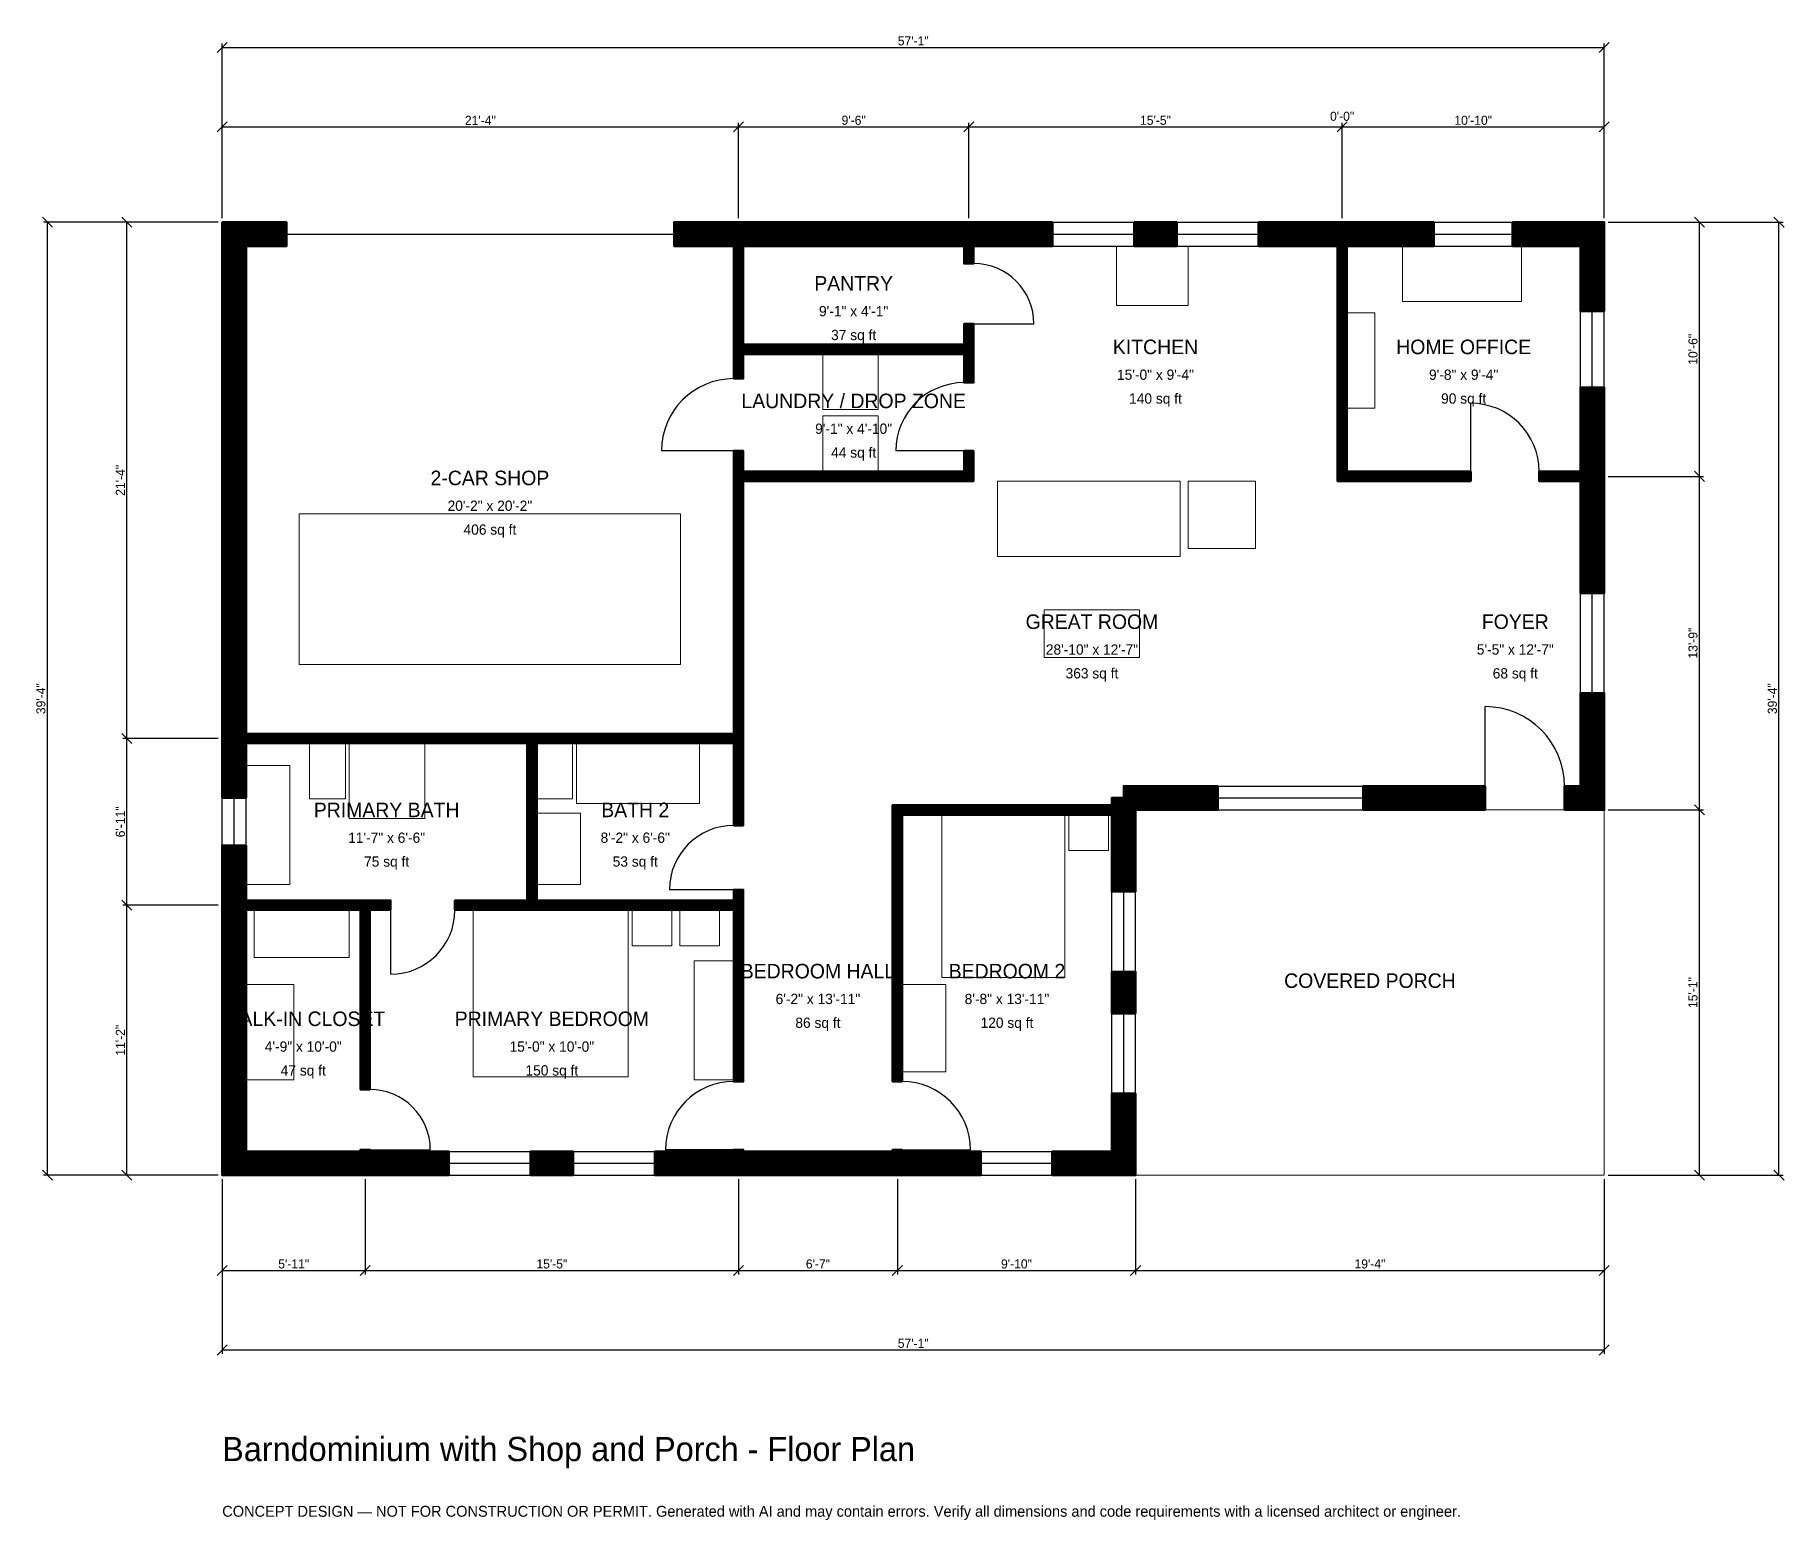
# Model space of a CAD drawing. Header units: inches. Extents: x -93 to 774, y -171 to 565.
import ezdxf
from ezdxf.enums import TextEntityAlignment as Align

# ---------------------------------------------------------------- set-up
doc = ezdxf.new("R2010")
doc.units = ezdxf.units.IN
doc.header["$MEASUREMENT"] = 0
doc.linetypes.add('DASHED', pattern=[0.6, 0.5, -0.1])
for name, color, linetype, lineweight in [('A-ANNO-DIMS', 1, 'Continuous', 13), ('A-ANNO-TEXT', 7, 'Continuous', 18), ('A-AREA-IDEN', 7, 'Continuous', 18), ('A-DOOR', 2, 'Continuous', 25), ('A-FLOR-FIXT', 9, 'Continuous', 13), ('A-FURN', 9, 'Continuous', 13), ('A-GLAZ', 4, 'Continuous', 25), ('A-SITE-PAVE', 8, 'Continuous', 13), ('A-WALL', 7, 'Continuous', 50), ('A-WALL-PATT', 8, 'Continuous', 13)]:
    doc.layers.add(name, color=color, linetype=linetype, lineweight=lineweight)
doc.dimstyles.new('PLAN', dxfattribs={"dimtxt": 4.5, "dimasz": 3, "dimexe": 2, "dimexo": 2, "dimgap": 1, "dimtad": 1, "dimdec": 0, "dimlunit": 4, "dimtsz": 2.5, "dimcen": 2.5, "dimclrd": 1, "dimclre": 1, "dimazin": 3, "dimtfac": 1, "dimtmove": 0, "dimatfit": 3})

msp = doc.modelspace()

# ---------------------------------------------------------------- hatches: boundary and pattern name
at = {"layer": 'A-WALL-PATT'}
h = msp.add_hatch(dxfattribs=at)
h.set_pattern_fill('ANSI31', color=8, scale=0.8)
h.paths.add_polyline_path([(250, 0), (214.5013, 0), (214.5013, 11.811), (250, 11.811), (253.5433, 11.811), (253.5433, 12.5984), (258.2677, 12.5984), (258.2677, 11.811), (261.811, 11.811), (328.7402, 11.811), (332.2835, 11.811), (332.2835, 12.5984), (337.0079, 12.5984), (337.0079, 11.811), (340.5512, 11.811), (375.9843, 11.811), (375.9843, 0), (340.5512, 0), (337.0079, 0), (337.0079, 0), (332.2835, 0), (332.2835, 0), (328.7402, 0), (261.811, 0), (258.2677, 0), (258.2677, 0), (253.5433, 0), (253.5433, 0), (250, 0)])
h.paths.add_polyline_path([(152.8215, 0), (152.8215, 11.811), (173.9501, 11.811), (173.9501, 0), (152.8215, 0)])
h.paths.add_polyline_path([(76.7717, 0), (73.2283, 0), (73.2283, 0), (68.5039, 0), (68.5039, 0), (64.9606, 0), (11.811, 0), (11.811, 0), (0, 0), (0, 0), (0, 0), (0, 11.811), (0, 11.811), (0, 127.9528), (0, 131.4961), (0, 131.4961), (0, 136.2205), (0, 136.2205), (0, 139.7638), (0, 163.3858), (11.811, 163.3858), (11.811, 139.7638), (11.811, 136.2205), (68.5039, 136.2205), (73.2283, 136.2205), (83.4646, 136.2205), (83.4646, 131.4961), (73.2283, 131.4961), (73.2283, 42.5197), (68.5039, 42.5197), (68.5039, 131.4961), (11.811, 131.4961), (11.811, 127.9528), (11.811, 11.811), (64.9606, 11.811), (68.5039, 11.811), (68.5039, 12.5984), (73.2283, 12.5984), (73.2283, 11.811), (76.7717, 11.811), (112.2703, 11.811), (112.2703, 0), (76.7717, 0)])
h.paths.add_polyline_path([(0, 210.6299), (0, 214.1732), (0, 214.1732), (0, 218.8976), (0, 218.8976), (0, 222.4409), (0, 460.6299), (0, 460.6299), (0, 472.4409), (0, 472.4409), (0, 472.441), (11.811, 472.441), (11.811, 472.4409), (31.8898, 472.4409), (31.8898, 460.6299), (11.811, 460.6299), (11.811, 222.4409), (11.811, 218.8976), (151.1811, 218.8976), (155.9055, 218.8976), (253.5433, 218.8976), (253.5433, 344.0945), (253.5433, 348.8189), (253.5433, 359.0551), (258.2677, 359.0551), (258.2677, 348.8189), (367.7165, 348.8189), (367.7165, 359.0551), (372.4409, 359.0551), (372.4409, 348.8189), (372.4409, 344.0945), (367.7165, 344.0945), (258.2677, 344.0945), (258.2677, 218.8976), (258.2677, 214.1732), (258.2677, 183.4646), (258.2677, 178.7402), (258.2677, 173.4252), (253.5433, 173.4252), (253.5433, 178.7402), (253.5433, 183.4646), (253.5433, 214.1732), (155.9055, 214.1732), (155.9055, 136.2205), (253.5433, 136.2205), (253.5433, 141.5354), (258.2677, 141.5354), (258.2677, 136.2205), (258.2677, 131.4961), (258.2677, 46.4567), (253.5433, 46.4567), (253.5433, 131.4961), (155.9055, 131.4961), (151.1811, 131.4961), (115.3543, 131.4961), (115.3543, 136.2205), (151.1811, 136.2205), (151.1811, 214.1732), (11.811, 214.1732), (11.811, 210.6299), (11.811, 187.0079), (0, 187.0079), (0, 210.6299)])
h.paths.add_polyline_path([(250, 472.4409), (253.5433, 472.4409), (253.5433, 472.441), (258.2677, 472.441), (258.2677, 472.4409), (261.811, 472.4409), (364.1732, 472.4409), (367.7165, 472.4409), (367.7165, 472.441), (372.4409, 472.441), (372.4409, 472.4409), (375.9843, 472.4409), (411.4829, 472.4409), (411.4829, 460.6299), (375.9843, 460.6299), (372.4409, 460.6299), (372.4409, 451.9685), (367.7165, 451.9685), (367.7165, 460.6299), (364.1732, 460.6299), (261.811, 460.6299), (258.2677, 460.6299), (258.2677, 411.811), (367.7165, 411.811), (367.7165, 422.0472), (372.4409, 422.0472), (372.4409, 411.811), (372.4409, 407.0866), (372.4409, 392.9134), (367.7165, 392.9134), (367.7165, 407.0866), (258.2677, 407.0866), (258.2677, 394.8819), (253.5433, 394.8819), (253.5433, 407.0866), (253.5433, 411.811), (253.5433, 460.6299), (250, 460.6299), (224.0157, 460.6299), (224.0157, 472.4409), (250, 472.4409)])
h.paths.add_polyline_path([(473.1627, 472.4409), (473.1627, 460.6299), (452.0341, 460.6299), (452.0341, 472.4409), (473.1627, 472.4409)])
h.paths.add_polyline_path([(549.2126, 472.4409), (552.7559, 472.4409), (552.7559, 472.441), (557.4803, 472.441), (557.4803, 472.4409), (561.0236, 472.4409), (600.5906, 472.4409), (600.5906, 460.6299), (561.0236, 460.6299), (557.4803, 460.6299), (557.4803, 348.8189), (603.937, 348.8189), (608.6614, 348.8189), (618.8976, 348.8189), (618.8976, 344.0945), (608.6614, 344.0945), (603.937, 344.0945), (557.4803, 344.0945), (552.7559, 344.0945), (552.7559, 344.0945), (552.7559, 348.8189), (552.7559, 348.8189), (552.7559, 460.6299), (549.2126, 460.6299), (513.7139, 460.6299), (513.7139, 472.4409), (549.2126, 472.4409)])
h.paths.add_polyline_path([(673.2283, 472.4409), (673.2283, 472.441), (685.0394, 472.441), (685.0394, 472.4409), (685.0394, 472.4409), (685.0394, 460.6299), (685.0394, 460.6299), (685.0394, 428.3465), (673.2283, 428.3465), (673.2283, 460.6299), (639.5669, 460.6299), (639.5669, 472.4409), (673.2283, 472.4409)])
h.paths.add_polyline_path([(685.0394, 352.3622), (685.0394, 348.8189), (685.0394, 348.8189), (685.0394, 344.0945), (685.0394, 344.0945), (685.0394, 340.5512), (685.0394, 288.5827), (673.2283, 288.5827), (673.2283, 340.5512), (673.2283, 344.0945), (652.7559, 344.0945), (652.7559, 348.8189), (673.2283, 348.8189), (673.2283, 352.3622), (673.2283, 390.5512), (685.0394, 390.5512), (685.0394, 352.3622)])
h.paths.add_polyline_path([(685.0394, 192.9134), (685.0394, 192.9134), (685.0394, 181.1024), (685.0394, 181.1024), (685.0394, 181.1023), (673.2283, 181.1023), (673.2283, 181.1024), (665.3543, 181.1024), (665.3543, 192.9134), (673.2283, 192.9134), (673.2283, 238.9764), (685.0394, 238.9764), (685.0394, 192.9134)])
h.paths.add_polyline_path([(612.2047, 181.1024), (600.3937, 181.1024), (565.5512, 181.1024), (565.5512, 192.9134), (600.3937, 192.9134), (612.2047, 192.9134), (625.9843, 192.9134), (625.9843, 181.1024), (612.2047, 181.1024)])
h.paths.add_polyline_path([(455.1181, 181.1024), (455.1181, 181.1023), (452.7559, 181.1023), (452.7559, 178.7402), (452.7559, 178.7402), (452.7559, 140.6168), (440.9449, 140.6168), (440.9449, 178.7402), (337.0079, 178.7402), (337.0079, 46.4567), (332.2835, 46.4567), (332.2835, 178.7402), (332.2835, 183.4646), (337.0079, 183.4646), (440.9449, 183.4646), (440.9449, 187.0079), (446.8504, 187.0079), (446.8504, 192.9134), (493.5039, 192.9134), (493.5039, 181.1024), (455.1181, 181.1024)])
h.paths.add_polyline_path([(452.7559, 80.2493), (440.9449, 80.2493), (440.9449, 100.853), (452.7559, 100.853), (452.7559, 80.2493)])
h.paths.add_polyline_path([(452.7559, 11.811), (452.7559, 11.811), (452.7559, 0), (452.7559, 0), (452.7559, 0), (440.9449, 0), (440.9449, 0), (411.4173, 0), (411.4173, 11.811), (440.9449, 11.811), (440.9449, 40.4856), (452.7559, 40.4856), (452.7559, 11.811)])

# ---------------------------------------------------------------- linework, layer by layer
at = {"layer": 'A-DOOR', "linetype": 'DASHED'}
msp.add_line((31.8898, 466.5354), (224.0157, 466.5354), dxfattribs=at)
at = {"layer": 'A-DOOR'}
for p, q in [((372.4409, 422.0472), (402.3622, 422.0472)), ((618.8976, 348.8189), (618.8976, 382.6772)), ((253.5433, 359.0551), (217.7165, 359.0551)), ((367.7165, 359.0551), (333.8583, 359.0551)), ((625.9843, 192.9134), (625.9843, 232.2835)), ((253.5433, 141.5354), (221.6535, 141.5354)), ((83.4646, 131.4961), (83.4646, 99.6063)), ((73.2283, 12.5984), (103.1496, 12.5984)), ((253.5433, 12.5984), (219.685, 12.5984)), ((337.0079, 12.5984), (370.8661, 12.5984))]:
    msp.add_line(p, q, dxfattribs=at)
for centre, radius, start, end in [((372.4409, 422.0472), 29.9213, 0, 90), ((253.5433, 359.0551), 35.8268, 90, 180), ((367.7165, 359.0551), 33.8583, 90, 180), ((618.8976, 348.8189), 33.8583, 0, 90), ((625.9843, 192.9134), 39.3701, 0, 90), ((253.5433, 141.5354), 31.8898, 90, 180), ((83.4646, 131.4961), 31.8898, 270, 360), ((253.5433, 12.5984), 33.8583, 90, 180), ((337.0079, 12.5984), 33.8583, 0, 90), ((73.2283, 12.5984), 29.9213, 0, 90)]:
    msp.add_arc(centre, radius, start, end, dxfattribs=at)
at = {"layer": 'A-FLOR-FIXT'}
for points in [[(43.3071, 186.6142), (61.0236, 186.6142), (61.0236, 214.1732), (43.3071, 214.1732)], [(62.9921, 176.7717), (100.3937, 176.7717), (100.3937, 214.1732), (62.9921, 214.1732)], [(155.9055, 186.6142), (173.622, 186.6142), (173.622, 214.1732), (155.9055, 214.1732)], [(175.5906, 184.252), (236.6142, 184.252), (236.6142, 214.1732), (175.5906, 214.1732)], [(11.811, 144.0945), (33.4646, 144.0945), (33.4646, 203.1496), (11.811, 203.1496)], [(155.9055, 144.0945), (177.5591, 144.0945), (177.5591, 179.5276), (155.9055, 179.5276)]]:
    msp.add_lwpolyline(points, close=True, dxfattribs=at)
at = {"layer": 'A-FURN'}
for points in [[(443.3071, 431.1024), (478.7402, 431.1024), (478.7402, 460.6299), (443.3071, 460.6299)], [(585.0394, 433.0709), (644.0945, 433.0709), (644.0945, 460.6299), (585.0394, 460.6299)], [(557.4803, 380.315), (571.2598, 380.315), (571.2598, 427.5591), (557.4803, 427.5591)], [(297.6378, 379.5276), (325.1969, 379.5276), (325.1969, 407.0866), (297.6378, 407.0866)], [(297.6378, 348.8189), (325.1969, 348.8189), (325.1969, 376.378), (297.6378, 376.378)], [(384.252, 306.6929), (474.8031, 306.6929), (474.8031, 344.0945), (384.252, 344.0945)], [(478.7402, 310.6299), (512.2047, 310.6299), (512.2047, 344.0945), (478.7402, 344.0945)], [(38.189, 253.1496), (227.1654, 253.1496), (227.1654, 327.9528), (38.189, 327.9528)], [(407.4803, 256.6929), (454.7244, 256.6929), (454.7244, 280.315), (407.4803, 280.315)], [(356.6929, 98.0315), (417.7165, 98.0315), (417.7165, 178.7402), (356.6929, 178.7402)], [(419.685, 161.0236), (439.3701, 161.0236), (439.3701, 178.7402), (419.685, 178.7402)], [(15.748, 107.874), (62.9921, 107.874), (62.9921, 131.4961), (15.748, 131.4961)], [(124.4094, 48.8189), (201.1811, 48.8189), (201.1811, 131.4961), (124.4094, 131.4961)], [(203.1496, 113.7795), (222.8346, 113.7795), (222.8346, 131.4961), (203.1496, 131.4961)], [(226.7717, 113.7795), (246.4567, 113.7795), (246.4567, 131.4961), (226.7717, 131.4961)], [(233.8583, 47.2441), (253.5433, 47.2441), (253.5433, 106.2992), (233.8583, 106.2992)], [(11.811, 47.2441), (35.4331, 47.2441), (35.4331, 94.4882), (11.811, 94.4882)], [(337.0079, 51.1811), (358.6614, 51.1811), (358.6614, 94.4882), (337.0079, 94.4882)]]:
    msp.add_lwpolyline(points, close=True, dxfattribs=at)
at = {"layer": 'A-GLAZ'}
for p, q in [((411.4829, 472.4409), (452.0341, 472.4409)), ((473.1627, 472.4409), (513.7139, 472.4409)), ((600.5906, 472.4409), (639.5669, 472.4409)), ((411.4829, 466.5354), (452.0341, 466.5354)), ((411.4829, 460.6299), (452.0341, 460.6299)), ((473.1627, 466.5354), (513.7139, 466.5354)), ((473.1627, 460.6299), (513.7139, 460.6299)), ((600.5906, 466.5354), (639.5669, 466.5354)), ((600.5906, 460.6299), (639.5669, 460.6299)), ((673.2283, 390.5512), (673.2283, 428.3465)), ((679.1339, 390.5512), (679.1339, 428.3465)), ((685.0394, 390.5512), (685.0394, 428.3465)), ((673.2283, 238.9764), (673.2283, 288.5827)), ((679.1339, 238.9764), (679.1339, 288.5827)), ((685.0394, 238.9764), (685.0394, 288.5827)), ((493.5039, 192.9134), (565.5512, 192.9134)), ((0, 163.3858), (0, 187.0079)), ((5.9055, 163.3858), (5.9055, 187.0079)), ((11.811, 163.3858), (11.811, 187.0079)), ((493.5039, 187.0079), (565.5512, 187.0079)), ((493.5039, 181.1024), (565.5512, 181.1024)), ((440.9449, 100.853), (440.9449, 140.6168)), ((446.8504, 100.853), (446.8504, 140.6168)), ((452.7559, 100.853), (452.7559, 140.6168)), ((440.9449, 40.4856), (440.9449, 80.2493)), ((446.8504, 40.4856), (446.8504, 80.2493)), ((452.7559, 40.4856), (452.7559, 80.2493)), ((112.2703, 11.811), (152.8215, 11.811)), ((173.9501, 11.811), (214.5013, 11.811)), ((375.9843, 11.811), (411.4173, 11.811)), ((112.2703, 5.9055), (152.8215, 5.9055)), ((112.2703, 0), (152.8215, 0)), ((173.9501, 5.9055), (214.5013, 5.9055)), ((173.9501, 0), (214.5013, 0)), ((375.9843, 5.9055), (411.4173, 5.9055)), ((375.9843, 0), (411.4173, 0))]:
    msp.add_line(p, q, dxfattribs=at)
at = {"layer": 'A-SITE-PAVE', "linetype": 'DASHED'}
msp.add_lwpolyline([(452.7559, 0), (685.0394, 0), (685.0394, 181.1024), (452.7559, 181.1024)], close=True, dxfattribs=at)
at = {"layer": 'A-WALL'}
for points in [[(0, 210.6299), (0, 214.1732), (0, 214.1732), (0, 218.8976), (0, 218.8976), (0, 222.4409), (0, 460.6299), (0, 460.6299), (0, 472.4409), (0, 472.4409), (0, 472.441), (11.811, 472.441), (11.811, 472.4409), (31.8898, 472.4409), (31.8898, 460.6299), (11.811, 460.6299), (11.811, 222.4409), (11.811, 218.8976), (151.1811, 218.8976), (155.9055, 218.8976), (253.5433, 218.8976), (253.5433, 344.0945), (253.5433, 348.8189), (253.5433, 359.0551), (258.2677, 359.0551), (258.2677, 348.8189), (367.7165, 348.8189), (367.7165, 359.0551), (372.4409, 359.0551), (372.4409, 348.8189), (372.4409, 344.0945), (367.7165, 344.0945), (258.2677, 344.0945), (258.2677, 218.8976), (258.2677, 214.1732), (258.2677, 183.4646), (258.2677, 178.7402), (258.2677, 173.4252), (253.5433, 173.4252), (253.5433, 178.7402), (253.5433, 183.4646), (253.5433, 214.1732), (155.9055, 214.1732), (155.9055, 136.2205), (253.5433, 136.2205), (253.5433, 141.5354), (258.2677, 141.5354), (258.2677, 136.2205), (258.2677, 131.4961), (258.2677, 46.4567), (253.5433, 46.4567), (253.5433, 131.4961), (155.9055, 131.4961), (151.1811, 131.4961), (115.3543, 131.4961), (115.3543, 136.2205), (151.1811, 136.2205), (151.1811, 214.1732), (11.811, 214.1732), (11.811, 210.6299), (11.811, 187.0079), (0, 187.0079), (0, 210.6299)], [(250, 472.4409), (253.5433, 472.4409), (253.5433, 472.441), (258.2677, 472.441), (258.2677, 472.4409), (261.811, 472.4409), (364.1732, 472.4409), (367.7165, 472.4409), (367.7165, 472.441), (372.4409, 472.441), (372.4409, 472.4409), (375.9843, 472.4409), (411.4829, 472.4409), (411.4829, 460.6299), (375.9843, 460.6299), (372.4409, 460.6299), (372.4409, 451.9685), (367.7165, 451.9685), (367.7165, 460.6299), (364.1732, 460.6299), (261.811, 460.6299), (258.2677, 460.6299), (258.2677, 411.811), (367.7165, 411.811), (367.7165, 422.0472), (372.4409, 422.0472), (372.4409, 411.811), (372.4409, 407.0866), (372.4409, 392.9134), (367.7165, 392.9134), (367.7165, 407.0866), (258.2677, 407.0866), (258.2677, 394.8819), (253.5433, 394.8819), (253.5433, 407.0866), (253.5433, 411.811), (253.5433, 460.6299), (250, 460.6299), (224.0157, 460.6299), (224.0157, 472.4409), (250, 472.4409)], [(473.1627, 472.4409), (473.1627, 460.6299), (452.0341, 460.6299), (452.0341, 472.4409), (473.1627, 472.4409)], [(549.2126, 472.4409), (552.7559, 472.4409), (552.7559, 472.441), (557.4803, 472.441), (557.4803, 472.4409), (561.0236, 472.4409), (600.5906, 472.4409), (600.5906, 460.6299), (561.0236, 460.6299), (557.4803, 460.6299), (557.4803, 348.8189), (603.937, 348.8189), (608.6614, 348.8189), (618.8976, 348.8189), (618.8976, 344.0945), (608.6614, 344.0945), (603.937, 344.0945), (557.4803, 344.0945), (552.7559, 344.0945), (552.7559, 344.0945), (552.7559, 348.8189), (552.7559, 348.8189), (552.7559, 460.6299), (549.2126, 460.6299), (513.7139, 460.6299), (513.7139, 472.4409), (549.2126, 472.4409)], [(673.2283, 472.4409), (673.2283, 472.441), (685.0394, 472.441), (685.0394, 472.4409), (685.0394, 472.4409), (685.0394, 460.6299), (685.0394, 460.6299), (685.0394, 428.3465), (673.2283, 428.3465), (673.2283, 460.6299), (639.5669, 460.6299), (639.5669, 472.4409), (673.2283, 472.4409)], [(685.0394, 352.3622), (685.0394, 348.8189), (685.0394, 348.8189), (685.0394, 344.0945), (685.0394, 344.0945), (685.0394, 340.5512), (685.0394, 288.5827), (673.2283, 288.5827), (673.2283, 340.5512), (673.2283, 344.0945), (652.7559, 344.0945), (652.7559, 348.8189), (673.2283, 348.8189), (673.2283, 352.3622), (673.2283, 390.5512), (685.0394, 390.5512), (685.0394, 352.3622)], [(685.0394, 192.9134), (685.0394, 192.9134), (685.0394, 181.1024), (685.0394, 181.1024), (685.0394, 181.1023), (673.2283, 181.1023), (673.2283, 181.1024), (665.3543, 181.1024), (665.3543, 192.9134), (673.2283, 192.9134), (673.2283, 238.9764), (685.0394, 238.9764), (685.0394, 192.9134)], [(455.1181, 181.1024), (455.1181, 181.1023), (452.7559, 181.1023), (452.7559, 178.7402), (452.7559, 178.7402), (452.7559, 140.6168), (440.9449, 140.6168), (440.9449, 178.7402), (337.0079, 178.7402), (337.0079, 46.4567), (332.2835, 46.4567), (332.2835, 178.7402), (332.2835, 183.4646), (337.0079, 183.4646), (440.9449, 183.4646), (440.9449, 187.0079), (446.8504, 187.0079), (446.8504, 192.9134), (493.5039, 192.9134), (493.5039, 181.1024), (455.1181, 181.1024)], [(612.2047, 181.1024), (600.3937, 181.1024), (565.5512, 181.1024), (565.5512, 192.9134), (600.3937, 192.9134), (612.2047, 192.9134), (625.9843, 192.9134), (625.9843, 181.1024), (612.2047, 181.1024)], [(76.7717, 0), (73.2283, 0), (73.2283, 0), (68.5039, 0), (68.5039, 0), (64.9606, 0), (11.811, 0), (11.811, 0), (0, 0), (0, 0), (0, 0), (0, 11.811), (0, 11.811), (0, 127.9528), (0, 131.4961), (0, 131.4961), (0, 136.2205), (0, 136.2205), (0, 139.7638), (0, 163.3858), (11.811, 163.3858), (11.811, 139.7638), (11.811, 136.2205), (68.5039, 136.2205), (73.2283, 136.2205), (83.4646, 136.2205), (83.4646, 131.4961), (73.2283, 131.4961), (73.2283, 42.5197), (68.5039, 42.5197), (68.5039, 131.4961), (11.811, 131.4961), (11.811, 127.9528), (11.811, 11.811), (64.9606, 11.811), (68.5039, 11.811), (68.5039, 12.5984), (73.2283, 12.5984), (73.2283, 11.811), (76.7717, 11.811), (112.2703, 11.811), (112.2703, 0), (76.7717, 0)], [(452.7559, 80.2493), (440.9449, 80.2493), (440.9449, 100.853), (452.7559, 100.853), (452.7559, 80.2493)], [(452.7559, 11.811), (452.7559, 11.811), (452.7559, 0), (452.7559, 0), (452.7559, 0), (440.9449, 0), (440.9449, 0), (411.4173, 0), (411.4173, 11.811), (440.9449, 11.811), (440.9449, 40.4856), (452.7559, 40.4856), (452.7559, 11.811)], [(152.8215, 0), (152.8215, 11.811), (173.9501, 11.811), (173.9501, 0), (152.8215, 0)], [(250, 0), (214.5013, 0), (214.5013, 11.811), (250, 11.811), (253.5433, 11.811), (253.5433, 12.5984), (258.2677, 12.5984), (258.2677, 11.811), (261.811, 11.811), (328.7402, 11.811), (332.2835, 11.811), (332.2835, 12.5984), (337.0079, 12.5984), (337.0079, 11.811), (340.5512, 11.811), (375.9843, 11.811), (375.9843, 0), (340.5512, 0), (337.0079, 0), (337.0079, 0), (332.2835, 0), (332.2835, 0), (328.7402, 0), (261.811, 0), (258.2677, 0), (258.2677, 0), (253.5433, 0), (253.5433, 0), (250, 0)]]:
    msp.add_lwpolyline(points, close=True, dxfattribs=at)

# ---------------------------------------------------------------- texts
at = {"layer": 'A-ANNO-TEXT'}
for s, height, p in [('Barndominium with Shop and Porch - Floor Plan', 12, (0, -141.7323)), ('CONCEPT DESIGN — NOT FOR CONSTRUCTION OR PERMIT. Generated with AI and may contain errors. Verify all dimensions and code requirements with a licensed architect or engineer.', 5.4, (0, -169.2913))]:
    msp.add_text(s, height=height, dxfattribs=at).set_placement(p)
at = {"layer": 'A-AREA-IDEN'}
for s, height, p in [('PANTRY', 7.2, (312.9921, 442.126)), ('9\'-1" x 4\'-1"', 5.1, (312.9921, 428.3465)), ('37 sq ft', 5.1, (312.9921, 416.5354)), ('KITCHEN', 7.2, (462.5984, 410.6299)), ('HOME OFFICE', 7.2, (615.3543, 410.6299)), ('15\'-0" x 9\'-4"', 5.1, (462.5984, 396.8504)), ('9\'-8" x 9\'-4"', 5.1, (615.3543, 396.8504)), ('LAUNDRY / DROP ZONE', 7.2, (312.9921, 383.8583)), ('140 sq ft', 5.1, (462.5984, 385.0394)), ('90 sq ft', 5.1, (615.3543, 385.0394)), ('9\'-1" x 4\'-10"', 5.1, (312.9921, 370.0787)), ('44 sq ft', 5.1, (312.9921, 358.2677)), ('2-CAR SHOP', 7.2, (132.6772, 345.6693)), ('20\'-2" x 20\'-2"', 5.1, (132.6772, 331.8898)), ('406 sq ft', 5.1, (132.6772, 320.0787)), ('GREAT ROOM', 7.2, (431.1024, 274.4094)), ('FOYER', 7.2, (640.9449, 274.4094)), ('28\'-10" x 12\'-7"', 5.1, (431.1024, 260.6299)), ('5\'-5" x 12\'-7"', 5.1, (640.9449, 260.6299)), ('363 sq ft', 5.1, (431.1024, 248.8189)), ('68 sq ft', 5.1, (640.9449, 248.8189)), ('PRIMARY BATH', 7.2, (81.4961, 181.1024)), ('BATH 2', 7.2, (204.7244, 181.1024)), ('11\'-7" x 6\'-6"', 5.1, (81.4961, 167.3228)), ('8\'-2" x 6\'-6"', 5.1, (204.7244, 167.3228)), ('75 sq ft', 5.1, (81.4961, 155.5118)), ('53 sq ft', 5.1, (204.7244, 155.5118)), ('BEDROOM HALL', 7.2, (295.2756, 101.1811)), ('BEDROOM 2', 7.2, (388.9764, 101.1811)), ('COVERED PORCH', 7.2, (568.8976, 96.4567)), ('6\'-2" x 13\'-11"', 5.1, (295.2756, 87.4016)), ('8\'-8" x 13\'-11"', 5.1, (388.9764, 87.4016)), ('WALK-IN CLOSET', 7.2, (40.1575, 77.5591)), ('PRIMARY BEDROOM', 7.2, (163.3858, 77.5591)), ('86 sq ft', 5.1, (295.2756, 75.5906)), ('120 sq ft', 5.1, (388.9764, 75.5906)), ('4\'-9" x 10\'-0"', 5.1, (40.1575, 63.7795)), ('15\'-0" x 10\'-0"', 5.1, (163.3858, 63.7795)), ('47 sq ft', 5.1, (40.1575, 51.9685)), ('150 sq ft', 5.1, (163.3858, 51.9685))]:
    msp.add_text(s, height=height, dxfattribs=at).set_placement(p, align=Align.MIDDLE_CENTER)

# ---------------------------------------------------------------- dimensions: what is measured, and where the dimension line sits
at = {"layer": 'A-ANNO-DIMS'}
for base, p1, p2, text in [((0, 559.0551), (0, 472.4409), (685.0394, 472.4409), '57\'-1"'), ((0, 519.685), (0, 472.4409), (255.9055, 472.4409), '21\'-4"'), ((255.9055, 519.685), (255.9055, 472.4409), (370.0787, 472.4409), '9\'-6"'), ((370.0787, 519.685), (370.0787, 472.4409), (555.1181, 472.4409), '15\'-5"'), ((555.1181, 519.685), (555.1181, 472.4409), (555.1181, 472.4409), '0\'-0"'), ((555.1181, 519.685), (555.1181, 472.4409), (685.0394, 472.4409), '10\'-10"'), ((0, -47.2441), (0, 0), (70.8661, 0), '5\'-11"'), ((0, -86.6142), (0, 0), (685.0394, 0), '57\'-1"'), ((70.8661, -47.2441), (70.8661, 0), (255.9055, 0), '15\'-5"'), ((255.9055, -47.2441), (255.9055, 0), (334.6457, 0), '6\'-7"'), ((334.6457, -47.2441), (334.6457, 0), (452.7559, 0), '9\'-10"'), ((452.7559, -47.2441), (452.7559, 0), (685.0394, 0), '19\'-4"')]:
    msp.add_linear_dim(base=base, p1=p1, p2=p2, text=text, dimstyle='PLAN', dxfattribs=at).render()
for base, p1, p2, text in [((-86.6142, 0), (0, 0), (0, 472.4409), '39\'-4"'), ((-47.2441, 216.5354), (0, 216.5354), (0, 472.4409), '21\'-4"'), ((732.2835, 346.4567), (685.0394, 346.4567), (685.0394, 472.4409), '10\'-6"'), ((771.6535, 0), (685.0394, 0), (685.0394, 472.4409), '39\'-4"'), ((732.2835, 181.1024), (685.0394, 181.1024), (685.0394, 346.4567), '13\'-9"'), ((-47.2441, 133.8583), (0, 133.8583), (0, 216.5354), '6\'-11"'), ((732.2835, 0), (685.0394, 0), (685.0394, 181.1024), '15\'-1"'), ((-47.2441, 0), (0, 0), (0, 133.8583), '11\'-2"')]:
    msp.add_linear_dim(base=base, p1=p1, p2=p2, angle=90, text=text, dimstyle='PLAN', dxfattribs=at).render()

doc.saveas('drawing.dxf')
